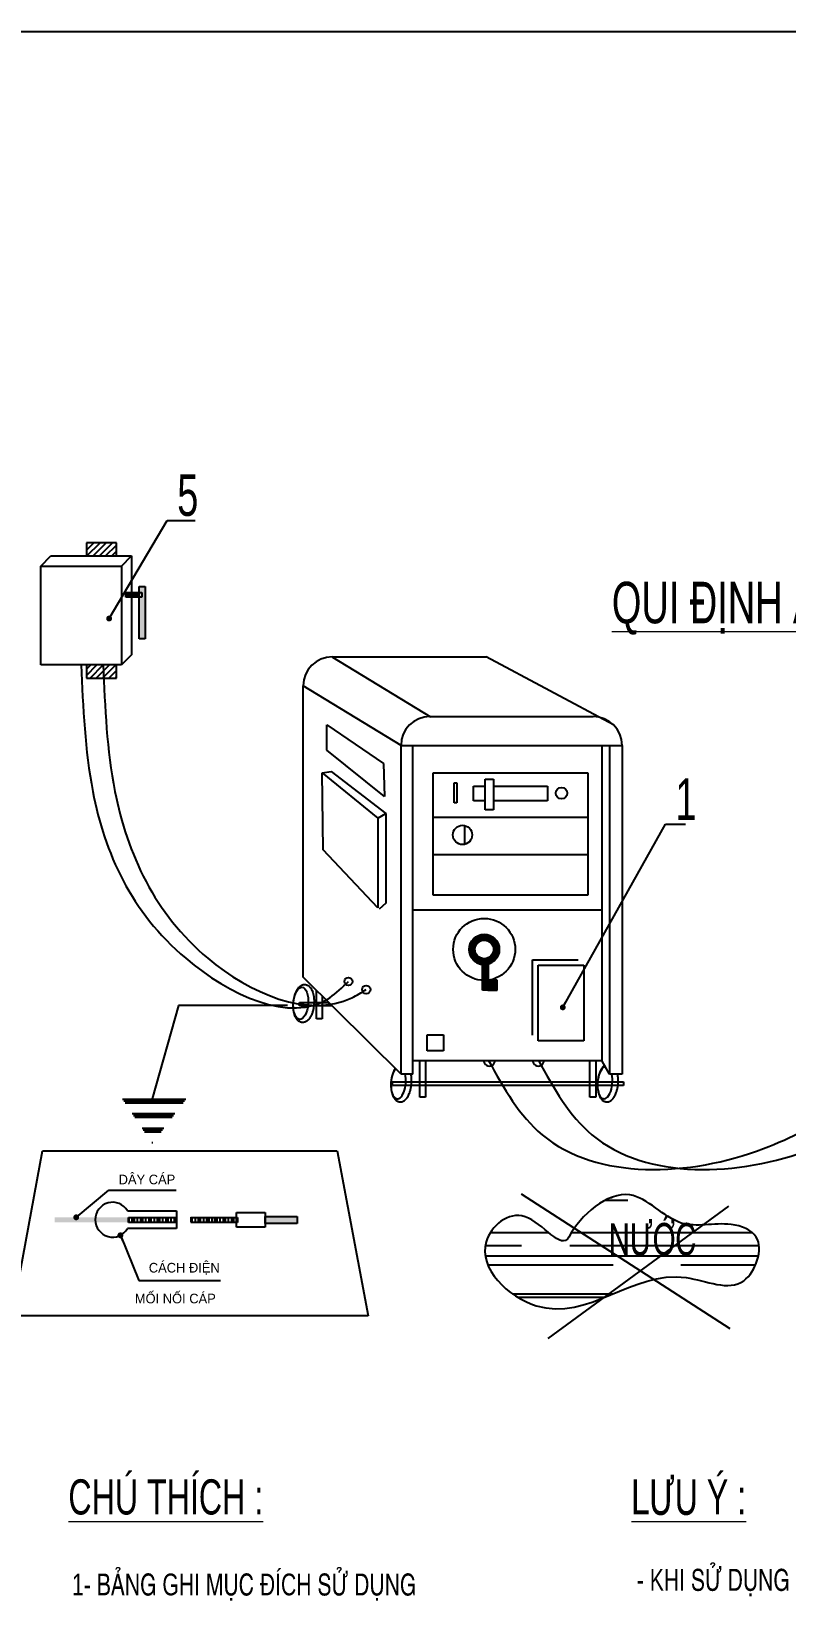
# Model space of a CAD drawing. Header units: millimetres. Extents: x -346728 to 1320345, y -537202 to -385966.
# Drawn here: x 726015 to 738892, y -507509 to -480568 of the extents above; entities that cross this region are included whole.
import ezdxf

# ---------------------------------------------------------------- set-up
doc = ezdxf.new("R2010")
doc.units = ezdxf.units.MM
doc.header["$LTSCALE"] = 100
doc.layers.add('manh', color=4, linetype='Continuous')
doc.layers.add('TEXT', color=8, linetype='Continuous', lineweight=25)
doc.layers.add('TUONG', color=4, linetype='Continuous', lineweight=20)
doc.styles.add('AVANTH', font='VHAVAN.TTF')
doc.styles.add('T2', font='VHARIALN.TTF', dxfattribs={"width": 0.8})
doc.styles.add('VNARIALTIN', font='VHAVAN.TTF')
doc.styles.add('WMF-.VnArial NarrowH0', font='VHARIALN.TTF')
doc.dimstyles.new('1', dxfattribs={"dimtxt": 300, "dimasz": 100, "dimexe": 120, "dimexo": 0, "dimgap": 70, "dimtad": 1, "dimtoh": 1, "dimdec": 0, "dimlfac": 0.625, "dimzin": 0, "dimdsep": 46, "dimtxsty": 'AVANTH', "dimblk": 'DOT', "dimcen": 0.1, "dimdle": 70, "dimclrd": 8, "dimclre": 8, "dimclrt": 4, "dimadec": 0, "dimazin": 0, "dimtfac": 1, "dimtdec": 0, "dimtix": 1, "dimtmove": 2, "dimatfit": 0, "dimldrblk": 'DOT', "dimfxl": 1, "dimtolj": 1, "dimtzin": 0, "dimarcsym": 0})
pattern_1 = [(45, (373684.6088, -877332.2662), (-2.184139105, 2.184139105), [])]
pattern_2 = [(45, (605249.996, -624394.65), (-53.511408, 53.511408), [])]

# ---------------------------------------------------------------- blocks, each defined once
blk = doc.blocks.new('LVL-KHUNGTEN')
blk.add_lwpolyline([(61073, 41093), (119124, 41093), (119124, 62), (61073, 62)], close=True)
at = {"layer": 'DEFPOINTS'}
blk.add_line((61073, 41093), (119124, 41093), dxfattribs=at)

msp = doc.modelspace()

# ---------------------------------------------------------------- hatches: boundary and pattern name
at = {"layer": 'manh'}
h = msp.add_hatch(dxfattribs=at)
h.set_pattern_fill('ANSI31', color=8, scale=605.412472, style=0)
h.set_pattern_definition(pattern_2)
h.paths.add_polyline_path([(726953.4, -489522), (727466.8, -489522), (727466.8, -489296.3), (726953.4, -489296.3)])
h = msp.add_hatch(dxfattribs=at)
h.set_pattern_fill('ANSI31', color=8, scale=605.412472, style=0)
h.set_pattern_definition(pattern_2)
h.paths.add_polyline_path([(726953.4, -489522), (727466.8, -489522), (727466.8, -489296.3), (726953.4, -489296.3)])
h.paths.add_polyline_path([(726953.4, -491607.5), (727466.8, -491607.5), (727466.8, -491381.9), (726953.4, -491381.9)])
h = msp.add_hatch(dxfattribs=at)
h.set_pattern_fill('ANSI31', color=8, scale=24.710713, style=0)
h.set_pattern_definition(pattern_1)
h.paths.add_polyline_path([(733778.2, -496394.9), (733812.2, -496394.9), (733812.2, -496488.5, 0.3411896), (734004.8, -496239.1, 1), (733489.4, -496239.1, 0.3791116), (733715.9, -496494.9), (733715.9, -496394.9, -0.3574524), (733588.2, -496239.1, -1), (733905.9, -496239.1, -0.3574524)])
edge = h.paths.add_edge_path(flags=0)
edge.add_arc((733747.1, -496239.1), 158.8, 0, 360)
edge = h.paths.add_edge_path(flags=16)
edge.add_arc((733747.1, -496239.1), 257.7, 0, 360)
h = msp.add_hatch(dxfattribs=at)
h.set_pattern_fill('ANSI31', color=8, scale=24.710713, style=0)
h.set_pattern_definition(pattern_1)
edge = h.paths.add_edge_path(flags=17)
edge.add_arc((733747.1, -496239.1), 158.8, 0, 360)
edge = h.paths.add_edge_path()
edge.add_arc((733747.1, -496239.1), 257.7, 0, 360)
h = msp.add_hatch(dxfattribs=at)
h.set_pattern_fill('ANSI31', color=8, scale=24.710713, style=0)
h.set_pattern_definition(pattern_1)
h.paths.add_polyline_path([(733812.2, -496394.9), (733778.2, -496394.9, -0.0991241), (733715.9, -496394.9), (733715.9, -496494.9, 0.0945031), (733812.2, -496488.5)], flags=16)
h.paths.add_polyline_path([(733715.9, -496394.9, -0.3574524), (733588.2, -496239.1, -1), (733905.9, -496239.1, -0.3574524), (733778.2, -496394.9), (733812.2, -496394.9), (733812.2, -496488.5, 0.3411896), (734004.8, -496239.1, 1), (733489.4, -496239.1, 0.3791116), (733715.9, -496494.9)])
h.paths.add_polyline_path([(733812.2, -496488.5, -0.0945031), (733715.9, -496494.9), (733715.9, -496767.7, 0.0455994), (733812.2, -496764.6)])
h.paths.add_polyline_path([(733812.2, -496766.2), (733812.2, -496764.6, -0.0455994), (733715.9, -496767.7), (733715.9, -496935.2), (733812.2, -496935.2)])
edge = h.paths.add_edge_path(flags=16)
edge.add_arc((733747.1, -496239.1), 257.7, 0, 360)
edge = h.paths.add_edge_path(flags=0)
edge.add_arc((733747.1, -496239.1), 158.8, 0, 360)
h.paths.add_polyline_path([(733715.9, -496394.9), (733812.2, -496394.9), (733812.2, -496935.2), (733715.9, -496935.2)])
h.paths.add_polyline_path([(733812.2, -496935.2), (733967.4, -496935.2), (733967.4, -496766.2), (733812.2, -496766.2)])
h = msp.add_hatch(dxfattribs=at)
h.set_pattern_fill('ANSI31', color=8, scale=24.710713, style=0)
h.set_pattern_definition(pattern_1)
h.paths.add_polyline_path([(733715.9, -496394.9), (733812.2, -496394.9), (733812.2, -496935.2), (733715.9, -496935.2)])
h = msp.add_hatch(dxfattribs=at)
h.set_pattern_fill('PLAST', color=8, scale=988.428526, style=0)
h.set_pattern_definition([(0, (743851.08, -526039.96), (0, 247.1071), []), (0, (743851.08, -526009.07), (0, 247.1071), []), (0, (743851.08, -525978.18), (0, 247.1071), [])])
h.paths.add_polyline_path([(728704.4, -498724.1), (727523.1, -498724.1), (728076, -499551.4)])
h = msp.add_hatch(dxfattribs=at)
h.set_pattern_fill('AR-RROOF', color=8, scale=823.690439, style=0)
h.set_pattern_definition([(0, (740478.8, -516125.7), (1812.12, 823.69), [12355.36, -1647.38, 4118.45, -823.7]), (0, (741574.3, -515713.9), (-823.69, 1095.51), [2471.07, -271.82, 4942.14, -617.77]), (0, (740890.67, -515425.6), (4283.19, 551.873), [6589.52, -1153.17, 3294.76, -823.69])])
edge = h.paths.add_edge_path()
edge.add_spline(control_points=[(735922, -500472), (735626.7, -500583.2), (735341.6, -500876.3), (735194, -501150.4), (735063.9, -501391.9), (734456.7, -500437.5), (733347.5, -501419.5), (735130.1, -503074.7), (736554.3, -501378.1), (738213.3, -502239.1), (738603.7, -501122.9), (737820.7, -500846.8), (737149.4, -501065.4), (736724.6, -500676.1), (736532.2, -500555.5)], knot_values=[1294.804102, 1294.804102, 1294.804102, 1294.804102, 2050.5382956, 2050.5382956, 2050.5382956, 2716.586452, 3356.903567, 4478.5054175, 6586.1591368, 7385.7623634, 8013.5512143, 8399.4947347, 9090.3739973, 9629.7961205, 9629.7961205, 9629.7961205, 9629.7961205], degree=3, periodic=0)
edge.add_spline(control_points=[(736532.2, -500555.5), (736322.8, -500543.9), (736118.1, -500516.6), (735922, -500472)], knot_values=[17845.4283865, 17845.4283865, 17845.4283865, 17845.4283865, 21454.5948475, 21454.5948475, 21454.5948475, 21454.5948475], degree=3, periodic=0)
h.paths.add_polyline_path([(735545.3, -501572.3), (736343.2, -501572.3), (736343.2, -501241.1), (735545.3, -501241.1)], flags=24)

# ---------------------------------------------------------------- linework, layer by layer
at = {"layer": 'manh', "color": 8}
for p, q in [((727466.8, -489296.3, -881.1), (726953.4, -489296.3, -881.1)), ((726953.4, -489296.3, -881.1), (726953.4, -489522, -881.1)), ((727466.8, -489522, -881.1), (727466.8, -489296.3, -881.1)), ((726173.4, -489694.9, -881.1), (726346.4, -489522, -881.1)), ((726173.4, -489694.9, -881.1), (727549.4, -489694.9, -881.1)), ((726173.4, -491381.9, -881.1), (726173.4, -489694.9, -881.1)), ((726346.4, -489522, -881.1), (727722.4, -489522, -881.1)), ((726953.4, -489522, -881.1), (727466.8, -489522, -881.1)), ((727549.4, -489694.9, -881.1), (727722.4, -489522, -881.1)), ((727549.4, -489694.9, -881.1), (727549.4, -491381.9, -881.1)), ((727722.4, -489522, -881.1), (727722.4, -491208.9, -881.1)), ((727853.8, -490045.9, -881.1), (727956.5, -490045.9, -881.1)), ((727853.8, -490937.4, -881.1), (727853.8, -490045.9, -881.1)), ((727956.5, -490045.9, -881.1), (727956.5, -490937.4, -881.1)), ((727624.7, -490148.4, -881.1), (727901.2, -490148.4, -881.1)), ((727624.7, -490227.3, -881.1), (727624.7, -490148.4, -881.1)), ((727901.2, -490227.3, -881.1), (727624.7, -490227.3, -881.1)), ((727901.2, -490148.4, -881.1), (727901.2, -490227.3, -881.1)), ((727956.5, -490937.4, -881.1), (727853.8, -490937.4, -881.1)), ((727549.4, -491381.9, -881.1), (726173.4, -491381.9, -881.1)), ((727466.8, -491381.9, -881.1), (726953.4, -491381.9, -881.1)), ((726953.4, -491381.9, -881.1), (726953.4, -491607.5, -881.1)), ((727466.8, -491607.5, -881.1), (727466.8, -491381.9, -881.1)), ((727722.4, -491208.9, -881.1), (727549.4, -491381.9, -881.1)), ((731150.4, -491243.3, -881.1), (733781.7, -491243.3, -881.1)), ((732834.1, -492273.9, -881.1), (731163.9, -491254.1, -881.1)), ((735955.7, -492407.8, -881.1), (733781.7, -491243.3, -881.1)), ((726953.4, -491607.5, -881.1), (727466.8, -491607.5, -881.1)), ((730656.2, -496710.6, -881.1), (730656.2, -491737.5, -881.1)), ((732326.4, -492757.3, -881.1), (730656.2, -491737.5, -881.1)), ((731056.4, -492404.1, -881.1), (732025.7, -493067.5, -881.1)), ((731056.4, -492835.1, -881.1), (731056.4, -492404.1, -881.1)), ((732820.6, -492263, -881.1), (735606.2, -492263, -881.1)), ((732045.1, -493629.1, -881.1), (731056.4, -492835.1, -881.1)), ((732326.4, -492757.3, -881.1), (736100.5, -492757.3, -881.1)), ((732326.4, -498367.3, -881.1), (732326.4, -492757.3, -881.1)), ((732526.1, -498367.3, -881.1), (732526.1, -492757.3, -881.1)), ((735757.5, -492757.3, -881.1), (735757.5, -498133.8, -881.1)), ((735884.2, -492757.3, -881.1), (735884.2, -498367.3, -881.1)), ((736100.5, -492757.3, -881.1), (736100.5, -498367.3, -881.1)), ((730978.9, -493222.4, -881.1), (731134, -493203.1, -881.1)), ((730978.9, -493222.4, -881.1), (731928.8, -493997, -881.1)), ((730998.3, -494539.3, -881.1), (730978.9, -493222.4, -881.1)), ((731134, -493203.1, -881.1), (732064.5, -493919.6, -881.1)), ((732025.7, -493067.5, -881.1), (732045.1, -493629.1, -881.1)), ((732873, -493222.1, -881.1), (735514.9, -493222.1, -881.1)), ((732873, -495315.2, -881.1), (732873, -493222.1, -881.1)), ((735514.9, -493222.1, -881.1), (735514.9, -495315.2, -881.1)), ((733234.1, -493397, -881.1), (733278, -493397, -881.1)), ((733234.1, -493736.8, -881.1), (733234.1, -493397, -881.1)), ((733278, -493397, -881.1), (733278, -493736.8, -881.1)), ((733563.3, -493703.9, -881.1), (733563.3, -493451.8, -881.1)), ((733563.3, -493451.8, -881.1), (733760.8, -493451.8, -881.1)), ((733760.8, -493857.3, -881.1), (733760.8, -493331.2, -881.1)), ((733760.8, -493331.2, -881.1), (733903.4, -493331.2, -881.1)), ((733903.4, -493331.2, -881.1), (733903.4, -493857.3, -881.1)), ((733903.4, -493451.8, -881.1), (734825.1, -493451.8, -881.1)), ((734825.1, -493451.8, -881.1), (734825.1, -493703.9, -881.1)), ((733278, -493736.8, -881.1), (733234.1, -493736.8, -881.1)), ((733760.8, -493703.9, -881.1), (733563.3, -493703.9, -881.1)), ((734825.1, -493703.9, -881.1), (733903.4, -493703.9, -881.1)), ((731928.8, -493997, -881.1), (732064.5, -493919.6, -881.1)), ((731928.8, -493997, -881.1), (731928.8, -495526.9, -881.1)), ((732064.5, -493919.6, -881.1), (732064.5, -495449.4, -881.1)), ((732873, -493980.5, -881.1), (735514.9, -493980.5, -881.1)), ((733903.4, -493857.3, -881.1), (733760.8, -493857.3, -881.1)), ((733418.7, -494444, -881.1), (733418.7, -494125.7, -881.1)), ((731928.8, -495526.9, -881.1), (730998.3, -494539.3, -881.1)), ((732873, -494617.5, -881.1), (735514.9, -494617.5, -881.1)), ((735514.9, -495315.2, -881.1), (732873, -495315.2, -881.1)), ((732064.5, -495449.4, -881.1), (731953.9, -495553.6, -881.1)), ((732526.1, -495562.3, -881.1), (735757.5, -495562.3, -881.1)), ((733715.9, -496394.9, -881.1), (733812.2, -496394.9, -881.1)), ((733715.9, -496935.2, -881.1), (733715.9, -496394.9, -881.1)), ((733812.2, -496394.9, -881.1), (733812.2, -496935.2, -881.1)), ((734573.3, -497705.6, -881.1), (734573.3, -496415.3, -881.1)), ((734573.3, -496415.3, -881.1), (735352.9, -496415.3, -881.1)), ((734666.4, -497798.6, -881.1), (734666.4, -496508.3, -881.1)), ((734666.4, -496508.3, -881.1), (735446, -496508.3, -881.1)), ((735446, -496508.3, -881.1), (735446, -497798.6, -881.1)), ((732326.4, -498367.3, -881.1), (730656.2, -496710.6, -881.1)), ((733967.4, -496766.2, -881.1), (733812.2, -496766.2, -881.1)), ((733812.2, -496766.2, -881.1), (733812.2, -496935.2, -881.1)), ((733967.4, -496935.2, -881.1), (733967.4, -496766.2, -881.1)), ((730882, -497424.6, -881.1), (730882, -496934.5, -881.1)), ((730978.9, -497030.7, -881.1), (730978.9, -497424.6, -881.1)), ((733812.2, -496935.2, -881.1), (733715.9, -496935.2, -881.1)), ((733812.2, -496935.2, -881.1), (733967.4, -496935.2, -881.1)), ((728526.2, -497194.9, -881.1), (728076, -498789.2, -881.1)), ((730386.2, -497194.9, -881.1), (728526.2, -497194.9, -881.1)), ((730589.7, -497205.3, -881.1), (730589.7, -497143.8, -881.1)), ((730589.7, -497143.8, -881.1), (731092.9, -497143.8, -881.1)), ((731154.9, -497205.3, -881.1), (730589.7, -497205.3, -881.1)), ((730978.9, -497424.6, -881.1), (730882, -497424.6, -881.1)), ((732773.9, -497696.3, -881.1), (733050.4, -497696.3, -881.1)), ((732773.9, -497972, -881.1), (732773.9, -497696.3, -881.1)), ((733050.4, -497696.3, -881.1), (733050.4, -497972, -881.1)), ((735446, -497798.6, -881.1), (734666.4, -497798.6, -881.1)), ((733050.4, -497972, -881.1), (732773.9, -497972, -881.1)), ((732526.1, -498367.3, -881.1), (732326.4, -498367.3, -881.1)), ((732526.1, -498133.8, -881.1), (735757.5, -498133.8, -881.1)), ((732646, -498760.8, -881.1), (732646, -498133.8, -881.1)), ((732743, -498133.8, -881.1), (732743, -498760.8, -881.1)), ((735553.8, -498760.8, -881.1), (735553.8, -498133.8, -881.1)), ((735650.8, -498133.8, -881.1), (735650.8, -498760.8, -881.1)), ((735884.2, -498367.3, -881.1), (735757.5, -498133.8, -881.1)), ((736100.5, -498367.3, -881.1), (735884.2, -498367.3, -881.1)), ((732179.4, -498499.4, -881.1), (736124.2, -498499.4, -881.1)), ((732179.4, -498560.8, -881.1), (732179.4, -498499.4, -881.1)), ((736124.2, -498560.8, -881.1), (732179.4, -498560.8, -881.1)), ((736124.2, -498499.4, -881.1), (736124.2, -498560.8, -881.1)), ((732743, -498760.8, -881.1), (732646, -498760.8, -881.1)), ((735650.8, -498760.8, -881.1), (735553.8, -498760.8, -881.1)), ((725686.1, -502495.4, -881.1), (726202.3, -499679.9, -881.1)), ((726202.3, -499679.9, -881.1), (731236.5, -499679.9, -881.1)), ((731236.5, -499679.9, -881.1), (731766.4, -502495.4, -881.1)), ((734379.1, -500413.6, -881.1), (737944.8, -502713.5, -881.1)), ((727655.6, -500702, -881.1), (728488.8, -500702, -881.1)), ((727671.5, -500900.9, -881.1), (727671.5, -500813.9, -881.1)), ((727671.5, -500813.9, -881.1), (728488.8, -500813.9, -881.1)), ((727671.5, -500899.5, -881.1), (727671.5, -500813.9, -881.1)), ((727681.3, -500899.5, -881.1), (727681.3, -500813.9, -881.1)), ((727735.3, -500899.5, -881.1), (727735.3, -500813.9, -881.1)), ((727753.3, -500899.5, -881.1), (727753.3, -500813.9, -881.1)), ((727771.3, -500899.5, -881.1), (727771.3, -500813.9, -881.1)), ((727825.4, -500899.5, -881.1), (727825.4, -500813.9, -881.1)), ((727879.5, -500899.5, -881.1), (727879.5, -500813.9, -881.1)), ((727897.5, -500899.5, -881.1), (727897.5, -500813.9, -881.1)), ((727915.5, -500899.5, -881.1), (727915.5, -500813.9, -881.1)), ((727969.5, -500899.5, -881.1), (727969.5, -500813.9, -881.1)), ((728023.6, -500899.5, -881.1), (728023.6, -500813.9, -881.1)), ((728041.6, -500899.5, -881.1), (728041.6, -500813.9, -881.1)), ((728059.6, -500899.5, -881.1), (728059.6, -500813.9, -881.1)), ((728113.7, -500899.5, -881.1), (728113.7, -500813.9, -881.1)), ((728167.7, -500899.5, -881.1), (728167.7, -500813.9, -881.1)), ((728185.8, -500899.5, -881.1), (728185.8, -500813.9, -881.1)), ((728203.8, -500899.5, -881.1), (728203.8, -500813.9, -881.1)), ((728257.8, -500899.5, -881.1), (728257.8, -500813.9, -881.1)), ((728311.9, -500899.5, -881.1), (728311.9, -500813.9, -881.1)), ((728329.9, -500899.5, -881.1), (728329.9, -500813.9, -881.1)), ((728347.9, -500899.5, -881.1), (728347.9, -500813.9, -881.1)), ((728402, -500899.5, -881.1), (728402, -500813.9, -881.1)), ((728456, -500899.5, -881.1), (728456, -500813.9, -881.1)), ((728474.1, -500899.5, -881.1), (728474.1, -500813.9, -881.1)), ((728488.8, -500702, -881.1), (728488.8, -501006.5, -881.1)), ((728488.8, -500813.9, -881.1), (728488.8, -500899.5, -881.1)), ((728736, -500813.9, -881.1), (729535.3, -500813.9, -881.1)), ((728744, -500899.1, -881.1), (728744, -500812.1, -881.1)), ((728758.9, -500899.1, -881.1), (728758.9, -500812.1, -881.1)), ((728812.9, -500899.1, -881.1), (728812.9, -500812.1, -881.1)), ((728867, -500899.1, -881.1), (728867, -500812.1, -881.1)), ((728885, -500899.1, -881.1), (728885, -500812.1, -881.1)), ((728903, -500899.1, -881.1), (728903, -500812.1, -881.1)), ((728957.1, -500899.1, -881.1), (728957.1, -500812.1, -881.1)), ((729011.1, -500899.1, -881.1), (729011.1, -500812.1, -881.1)), ((729029.1, -500899.1, -881.1), (729029.1, -500812.1, -881.1)), ((729047.2, -500899.1, -881.1), (729047.2, -500812.1, -881.1)), ((729101.2, -500899.1, -881.1), (729101.2, -500812.1, -881.1)), ((729147.3, -500900.9, -881.1), (729147.3, -500813.9, -881.1)), ((729165.3, -500900.9, -881.1), (729165.3, -500813.9, -881.1)), ((729183.3, -500900.9, -881.1), (729183.3, -500813.9, -881.1)), ((729237.4, -500900.9, -881.1), (729237.4, -500813.9, -881.1)), ((729291.4, -500900.9, -881.1), (729291.4, -500813.9, -881.1)), ((729309.4, -500900.9, -881.1), (729309.4, -500813.9, -881.1)), ((729327.5, -500900.9, -881.1), (729327.5, -500813.9, -881.1)), ((729381.5, -500900.9, -881.1), (729381.5, -500813.9, -881.1)), ((729435.6, -500900.9, -881.1), (729435.6, -500813.9, -881.1)), ((729453.6, -500900.9, -881.1), (729453.6, -500813.9, -881.1)), ((729471.6, -500900.9, -881.1), (729471.6, -500813.9, -881.1)), ((729515.5, -500731.8, -881.1), (730007, -500731.8, -881.1)), ((729515.5, -500980.1, -881.1), (729515.5, -500731.8, -881.1)), ((729525.7, -500900.9, -881.1), (729525.7, -500813.9, -881.1)), ((729535.3, -500813.9, -881.1), (729535.3, -500900.9, -881.1)), ((730007, -500731.8, -881.1), (730007, -500980.1, -881.1)), ((730007, -500798, -881.1), (730549.5, -500798, -881.1)), ((730007, -500919.6, -881.1), (730007, -500798, -881.1)), ((730549.5, -500798, -881.1), (730549.5, -500919.6, -881.1)), ((734840.6, -502880.8, -881.1), (737923.9, -500622.7, -881.1)), ((728488.8, -501006.5, -881.1), (727655.6, -501006.5, -881.1)), ((728488.8, -500899.5, -881.1), (727671.5, -500899.5, -881.1)), ((729535.3, -500900.9, -881.1), (728736, -500900.9, -881.1)), ((730007, -500980.1, -881.1), (729515.5, -500980.1, -881.1)), ((730549.5, -500919.6, -881.1), (730007, -500919.6, -881.1)), ((731766.4, -502495.4, -881.1), (725686.1, -502495.4, -881.1))]:
    msp.add_line(p, q, dxfattribs=at)
for centre, radius in [((735066.5, -493572.4, -881.1), 98.6), ((733376.7, -494284.8, -881.1), 164.6), ((733747.1, -496239.1, -881.1), 529.5), ((733747.1, -496239.1, -881.1), 257.7), ((733747.1, -496239.1, -881.1), 158.8), ((731427, -496786.5, -881.1), 68.6), ((731731.8, -496925.1, -881.1), 71.2)]:
    msp.add_circle(centre, radius, dxfattribs=at)
for centre, radius, start, end in [((731150.4, -491737.5, -881.1), 494.2, 90, 180), ((732820.6, -492757.3, -881.1), 494.2, 90, 180), ((735606.2, -492757.3, -881.1), 494.2, 0, 90), ((733835.6, -498134.3, -881.1), 95.9, 179.70244, 0.29756), ((734672.2, -498134.3, -881.1), 95.9, 179.70247, 0.29753), ((727400.3, -500854.3, -881.1), 297.2, 30.81014, 329.18986)]:
    msp.add_arc(centre, radius, start, end, dxfattribs=at)
msp.add_ellipse((730613.9, -497159.4), major_axis=(21.1, 274.8), ratio=0.4585568, dxfattribs=at)
for centre, start_param, end_param in [((732281, -498514.9), 0.5472755, 5.3140836), ((735809.2, -498514.9), 0.1159852, 5.3140863)]:
    msp.add_ellipse(centre, major_axis=(21.1, 274.8), ratio=0.4585568, start_param=start_param, end_param=end_param, dxfattribs=at)
for points in [[(726861.4, -491381.9), (727061.4, -493540.7), (728648.9, -496390.7), (731109.5, -497063.6), (731427, -496786.5)], [(727239.4, -491381.9), (727439.4, -493540.7), (729026.9, -496390.7), (731487.5, -497063.6), (731731.8, -496925.1)]]:
    msp.add_spline(points, degree=3, dxfattribs=at)
for points, knots in [([(730688.1, -496838.7), (730682.8, -496838.3), (730677.4, -496838.3), (730666.8, -496839), (730661.6, -496839.8), (730651.3, -496842), (730646.3, -496843.5), (730636.5, -496847.1), (730631.7, -496849.2), (730622.5, -496853.9), (730618, -496856.5), (730609.4, -496862.1), (730605.3, -496865.2), (730594.8, -496873.7), (730588.6, -496879.5), (730577, -496892), (730571.5, -496898.7), (730561, -496912.8), (730556, -496920.3), (730546.6, -496935.9), (730542.2, -496944.1), (730531.4, -496965.9), (730525.4, -496980), (730514.7, -497009.5), (730509.9, -497025), (730501.7, -497056.8), (730498.1, -497073.2), (730492.4, -497106.5), (730490.2, -497123.5), (730486.5, -497163.9), (730485.7, -497187.5), (730486.6, -497233.8), (730488.3, -497256.6), (730493.6, -497295.1), (730496.7, -497311.2), (730504.2, -497342), (730508.7, -497356.7), (730518.2, -497381.4), (730522.8, -497391.8), (730533, -497411.4), (730538.7, -497420.6), (730549.6, -497435.6), (730554.6, -497441.6), (730565.3, -497452.9), (730571.1, -497458.1), (730582.1, -497466.5), (730587.2, -497469.9), (730598, -497475.9), (730603.7, -497478.5), (730615.4, -497482.7), (730621.5, -497484.4), (730633.9, -497486.6), (730640.2, -497487.1), (730652.8, -497487.1), (730659, -497486.6), (730671.3, -497484.5), (730677.4, -497482.9), (730689, -497478.9), (730694.7, -497476.4), (730705.5, -497470.8), (730710.7, -497467.6), (730720.7, -497460.6), (730725.5, -497456.9), (730734.8, -497448.8), (730739.2, -497444.5), (730750.2, -497432.7), (730756.5, -497425), (730768.4, -497408.4), (730774, -497399.6), (730784.5, -497381), (730789.4, -497371.2), (730798.6, -497350.9), (730802.9, -497340.3), (730812.9, -497312.5), (730818.1, -497294.9), (730827.1, -497258.5), (730830.7, -497239.8), (730836.3, -497201.6), (730838.3, -497182.2), (730840.5, -497143.5), (730840.7, -497124.1), (730839.3, -497086), (730837.8, -497067.2), (730832.9, -497030.8), (730829.6, -497013.2), (730821.9, -496982.8), (730817.9, -496969.7), (730808.6, -496944.8), (730803.4, -496933), (730792.9, -496913.5), (730788, -496905.5), (730777.3, -496890.4), (730771.5, -496883.4), (730760.4, -496872.1), (730755.4, -496867.5), (730744.7, -496859.3), (730739.1, -496855.5), (730727.1, -496849), (730720.8, -496846.2), (730708.8, -496842.2), (730703.3, -496840.8), (730694.5, -496839.3), (730691.3, -496838.9), (730688.1, -496838.7)], [0, 0, 0, 0, 0.0682659, 0.0682659, 0.1365318, 0.1365318, 0.2047978, 0.2047978, 0.2730637, 0.2730637, 0.3413296, 0.3413296, 0.4095955, 0.4095955, 0.5201735, 0.5201735, 0.6307514, 0.6307514, 0.7413293, 0.7413293, 0.8519073, 0.8519073, 1.0242949, 1.0242949, 1.1966826, 1.1966826, 1.3690703, 1.3690703, 1.541458, 1.541458, 1.7776089, 1.7776089, 2.0137598, 2.0137598, 2.1919274, 2.1919274, 2.3700951, 2.3700951, 2.5090164, 2.5090164, 2.6479378, 2.6479378, 2.750791, 2.750791, 2.8536443, 2.8536443, 2.9343563, 2.9343563, 3.0150684, 3.0150684, 3.0957804, 3.0957804, 3.1764924, 3.1764924, 3.2572045, 3.2572045, 3.3379165, 3.3379165, 3.4186286, 3.4186286, 3.4993406, 3.4993406, 3.5800526, 3.5800526, 3.6607647, 3.6607647, 3.7884385, 3.7884385, 3.9161124, 3.9161124, 4.0437863, 4.0437863, 4.1714601, 4.1714601, 4.3667659, 4.3667659, 4.5620717, 4.5620717, 4.7573775, 4.7573775, 4.9526833, 4.9526833, 5.1479891, 5.1479891, 5.3432949, 5.3432949, 5.5018617, 5.5018617, 5.6604284, 5.6604284, 5.780555, 5.780555, 5.9006816, 5.9006816, 5.9900659, 5.9900659, 6.0794501, 6.0794501, 6.1688343, 6.1688343, 6.2421902, 6.2421902, 6.2831853, 6.2831853, 6.2831853, 6.2831853]), ([(732227.6, -498269.4), (732224.5, -498274), (732221.4, -498278.7), (732213.8, -498291.5), (732209.3, -498299.7), (732198.5, -498321.5), (732192.6, -498335.6), (732181.9, -498365.1), (732177.1, -498380.5), (732168.8, -498412.3), (732165.3, -498428.7), (732159.5, -498462.1), (732157.3, -498479), (732153.7, -498519.5), (732152.8, -498543), (732153.7, -498589.4), (732155.5, -498612.2), (732160.8, -498650.7), (732163.8, -498666.7), (732171.4, -498697.5), (732175.9, -498712.2), (732185.3, -498737), (732189.9, -498747.3), (732200.2, -498766.9), (732205.8, -498776.2), (732216.7, -498791.1), (732221.7, -498797.2), (732232.4, -498808.4), (732238.2, -498813.7), (732249.3, -498822.1), (732254.4, -498825.4), (732265.2, -498831.4), (732270.8, -498834), (732282.5, -498838.3), (732288.6, -498839.9), (732301, -498842.1), (732307.3, -498842.7), (732319.9, -498842.7), (732326.2, -498842.1), (732338.5, -498840), (732344.5, -498838.4), (732356.2, -498834.4), (732361.8, -498831.9), (732372.7, -498826.3), (732377.9, -498823.1), (732387.9, -498816.2), (732392.7, -498812.4), (732401.9, -498804.3), (732406.3, -498800), (732417.3, -498788.3), (732423.6, -498780.5), (732435.5, -498763.9), (732441.1, -498755.1), (732451.6, -498736.5), (732456.6, -498726.8), (732465.8, -498706.4), (732470, -498695.8), (732480, -498668.1), (732485.3, -498650.5), (732494.2, -498614.1), (732497.9, -498595.3), (732503.5, -498557.1), (732505.4, -498537.8), (732507.6, -498499), (732507.8, -498479.6), (732506.5, -498441.5), (732504.9, -498422.7), (732500.8, -498391.8), (732498.6, -498379.4), (732496, -498367.3)], [0.6721144, 0.6721144, 0.6721144, 0.6721144, 0.7413293, 0.7413293, 0.8519073, 0.8519073, 1.0242949, 1.0242949, 1.1966826, 1.1966826, 1.3690703, 1.3690703, 1.541458, 1.541458, 1.7776089, 1.7776089, 2.0137598, 2.0137598, 2.1919274, 2.1919274, 2.3700951, 2.3700951, 2.5090164, 2.5090164, 2.6479378, 2.6479378, 2.750791, 2.750791, 2.8536443, 2.8536443, 2.9343563, 2.9343563, 3.0150684, 3.0150684, 3.0957804, 3.0957804, 3.1764924, 3.1764924, 3.2572045, 3.2572045, 3.3379165, 3.3379165, 3.4186286, 3.4186286, 3.4993406, 3.4993406, 3.5800526, 3.5800526, 3.6607647, 3.6607647, 3.7884385, 3.7884385, 3.9161124, 3.9161124, 4.0437863, 4.0437863, 4.1714601, 4.1714601, 4.3667659, 4.3667659, 4.5620717, 4.5620717, 4.7573775, 4.7573775, 4.9526833, 4.9526833, 5.1479891, 5.1479891, 5.2845041, 5.2845041, 5.2845041, 5.2845041]), ([(733820.9, -498133.8), (734081.1, -498614.3), (735004.1, -500208.9), (737552.8, -500110.2), (738983.2, -499444.8), (739201.5, -499330.7)], [951.8710414, 951.8710414, 951.8710414, 951.8710414, 10492.9568788, 33500.9226135, 37824.3390607, 37824.3390607, 37824.3390607, 37824.3390607]), ([(734672, -498133.8), (734932.2, -498614.3), (735851.3, -500202.5), (738090.1, -500123.4), (739349.4, -499648.4)], [951.9446239, 951.9446239, 951.9446239, 951.9446239, 10492.9568788, 33373.8613605, 33373.8613605, 33373.8613605, 33373.8613605]), ([(735803.5, -498218.6), (735801.2, -498220.4), (735798.8, -498222.2), (735790, -498229.3), (735783.9, -498235.1), (735772.3, -498247.5), (735766.7, -498254.2), (735756.3, -498268.3), (735751.3, -498275.8), (735741.9, -498291.5), (735737.5, -498299.7), (735726.7, -498321.5), (735720.7, -498335.6), (735710, -498365.1), (735705.2, -498380.5), (735696.9, -498412.3), (735693.4, -498428.7), (735687.7, -498462.1), (735685.5, -498479), (735681.8, -498519.5), (735681, -498543), (735681.9, -498589.4), (735683.6, -498612.2), (735688.9, -498650.7), (735692, -498666.7), (735699.5, -498697.5), (735704, -498712.2), (735713.4, -498737), (735718.1, -498747.3), (735728.3, -498766.9), (735734, -498776.2), (735744.9, -498791.1), (735749.8, -498797.2), (735760.6, -498808.4), (735766.4, -498813.7), (735777.4, -498822.1), (735782.5, -498825.4), (735793.3, -498831.4), (735799, -498834), (735810.7, -498838.3), (735816.8, -498839.9), (735829.2, -498842.1), (735835.5, -498842.7), (735848, -498842.7), (735854.3, -498842.1), (735866.6, -498840), (735872.7, -498838.4), (735884.3, -498834.4), (735890, -498831.9), (735900.8, -498826.3), (735906, -498823.1), (735916, -498816.2), (735920.8, -498812.4), (735930.1, -498804.3), (735934.5, -498800), (735945.5, -498788.3), (735951.8, -498780.5), (735963.7, -498763.9), (735969.3, -498755.1), (735979.8, -498736.5), (735984.7, -498726.8), (735993.9, -498706.4), (735998.2, -498695.8), (736008.2, -498668.1), (736013.4, -498650.5), (736022.4, -498614.1), (736026, -498595.3), (736031.6, -498557.1), (736033.6, -498537.8), (736035.7, -498499), (736036, -498479.6), (736034.6, -498441.5), (736033.1, -498422.7), (736028.9, -498391.8), (736026.8, -498379.4), (736024.2, -498367.3)], [0.3708022, 0.3708022, 0.3708022, 0.3708022, 0.4095955, 0.4095955, 0.5201735, 0.5201735, 0.6307514, 0.6307514, 0.7413293, 0.7413293, 0.8519073, 0.8519073, 1.0242949, 1.0242949, 1.1966826, 1.1966826, 1.3690703, 1.3690703, 1.541458, 1.541458, 1.7776089, 1.7776089, 2.0137598, 2.0137598, 2.1919274, 2.1919274, 2.3700951, 2.3700951, 2.5090164, 2.5090164, 2.6479378, 2.6479378, 2.750791, 2.750791, 2.8536443, 2.8536443, 2.9343563, 2.9343563, 3.0150684, 3.0150684, 3.0957804, 3.0957804, 3.1764924, 3.1764924, 3.2572045, 3.2572045, 3.3379165, 3.3379165, 3.4186286, 3.4186286, 3.4993406, 3.4993406, 3.5800526, 3.5800526, 3.6607647, 3.6607647, 3.7884385, 3.7884385, 3.9161124, 3.9161124, 4.0437863, 4.0437863, 4.1714601, 4.1714601, 4.3667659, 4.3667659, 4.5620717, 4.5620717, 4.7573775, 4.7573775, 4.9526833, 4.9526833, 5.1479891, 5.1479891, 5.2845065, 5.2845065, 5.2845065, 5.2845065])]:
    msp.add_open_spline(points, degree=3, knots=knots, dxfattribs=at)
at = {"layer": 'manh', "color": 8, "start_tangent": (0.4741989, 0.8804177), "end_tangent": (0.4741989, 0.8804177)}
msp.add_spline([(735194, -501150.4), (736233.8, -500431.2), (737113.7, -500910.7), (737966.9, -500937.3), (738393.5, -501150.4), (738180.2, -501896.1), (737193.7, -501842.8), (734634.1, -502322.3), (733780.9, -501230.3), (734447.5, -500804.1), (735194, -501150.4)], degree=3, dxfattribs=at)
at = {"layer": 'manh', "color": 8}
for points in [[(727956.5, -490045.9, -881.1), (727956.5, -490937.4, -881.1), (727853.8, -490045.9, -881.1), (727853.8, -490937.4, -881.1)], [(727624.7, -490148.4, -881.1), (727853.8, -490148.4, -881.1), (727624.7, -490227.3, -881.1), (727853.8, -490227.3, -881.1)], [(726412.4, -500813.9, -881.1), (727671.5, -500813.9, -881.1), (726412.4, -500900.9, -881.1), (727671.5, -500900.9, -881.1)], [(730007, -500798, -881.1), (730549.5, -500798, -881.1), (730007, -500919.6, -881.1), (730549.5, -500919.6, -881.1)]]:
    msp.add_solid(points, dxfattribs=at)

# ---------------------------------------------------------------- block references
at = {"xscale": 1.339663568069227, "yscale": 1.339663568069227, "zscale": 1.339663568069227}
msp.add_blockref('LVL-KHUNGTEN', (640131.5, -535618.7, -881.1), dxfattribs=at)

# ---------------------------------------------------------------- texts
at = {"layer": 'manh', "color": 23, "style": 'VNARIALTIN'}
msp.add_text('mèi nèi c¸p', height=164.738, dxfattribs=at).set_placement((727778.7, -502282.5, -881.1))
at = {"layer": 'manh', "color": 23, "char_height": 164.738, "attachment_point": 4, "style": 'VNARIALTIN'}
for s, insert in [('\\A1;d©y c¸p', (727502.7, -500168.6)), ('\\A1;c¸ch ®iÖn', (728017.9, -501692.3))]:
    msp.add_mtext(s, dxfattribs=dict(at, insert=insert))
at = {"layer": 'TEXT', "style": 'WMF-.VnArial NarrowH0', "width": 0.85}
for s, p in [('- khi sö dông xong hoÆc lóc t¹m nghØ ph¶i t¾t m¸y', (736353.8, -507189.2, -881.1)), ('1- b¶ng ghi môc ®Ých sö dông', (726705.9, -507268.1, -881.1))]:
    msp.add_text(s, height=371.402, rotation=0, dxfattribs=at).set_placement(p)
at = {"layer": 'TUONG', "color": 5, "style": 'T2', "width": 0.8}
for s, height, p in [('%%uQui ®Þnh an toµn khi hµn hå quang', 707.858, (735926.9, -490671.1, -881.1)), ('%%uchó thÝch :', 600, (726643.9, -505887.4, -881.1)), ('%%ul\xadu ý :', 600, (736260, -505887.4, -881.1))]:
    msp.add_text(s, height=height, dxfattribs=at).set_placement(p)
at = {"layer": 'TUONG', "color": 23, "style": 'T2', "width": 0.8}
msp.add_text('n\xadíc', height=543.64, dxfattribs=at).set_placement((735873.5, -501458.8, -881.1))
at = {"layer": 'TUONG', "color": 3, "insert": (728503.2, -488487.7), "char_height": 707.9, "attachment_point": 4, "style": 'T2'}
msp.add_mtext('5', dxfattribs=at)
at = {"layer": 'TUONG', "color": 23, "insert": (737011.5, -493675), "char_height": 707.9, "attachment_point": 4, "style": 'T2'}
msp.add_mtext('1', dxfattribs=at)

# ---------------------------------------------------------------- leaders
at = {"layer": 'manh', "color": 1, "annotation_type": 0, "has_hookline": 1, "hookline_direction": 0}
for points, text_width in [([(727339.9, -490590.3, -881.1), (728333.2, -488917.7, -881.1), (728433.2, -488917.7, -881.1)], 307.9), ([(735088.6, -497229, -881.1), (736841.5, -494100.4, -881.1), (736941.5, -494100.4, -881.1)], 171.1), ([(727532.3, -501120.6, -881.1), (727847.9, -501892.7, -881.1), (727947.9, -501892.7, -881.1)], 1226.1)]:
    msp.add_leader(points, dimstyle='1', override={"dimclrd": 1, "dimclre": 1, "dimclrt": 7}, dxfattribs=dict(at, text_width=text_width))
at = {"layer": 'manh', "color": 8, "annotation_type": 0, "has_hookline": 1, "hookline_direction": 0, "text_width": 980}
msp.add_leader([(726777.7, -500813.9, -881.1), (727332.7, -500349, -881.1), (727432.7, -500349, -881.1)], dimstyle='1', override={"dimclrd": 1, "dimclre": 1, "dimclrt": 7}, dxfattribs=at)

doc.saveas('drawing.dxf')
